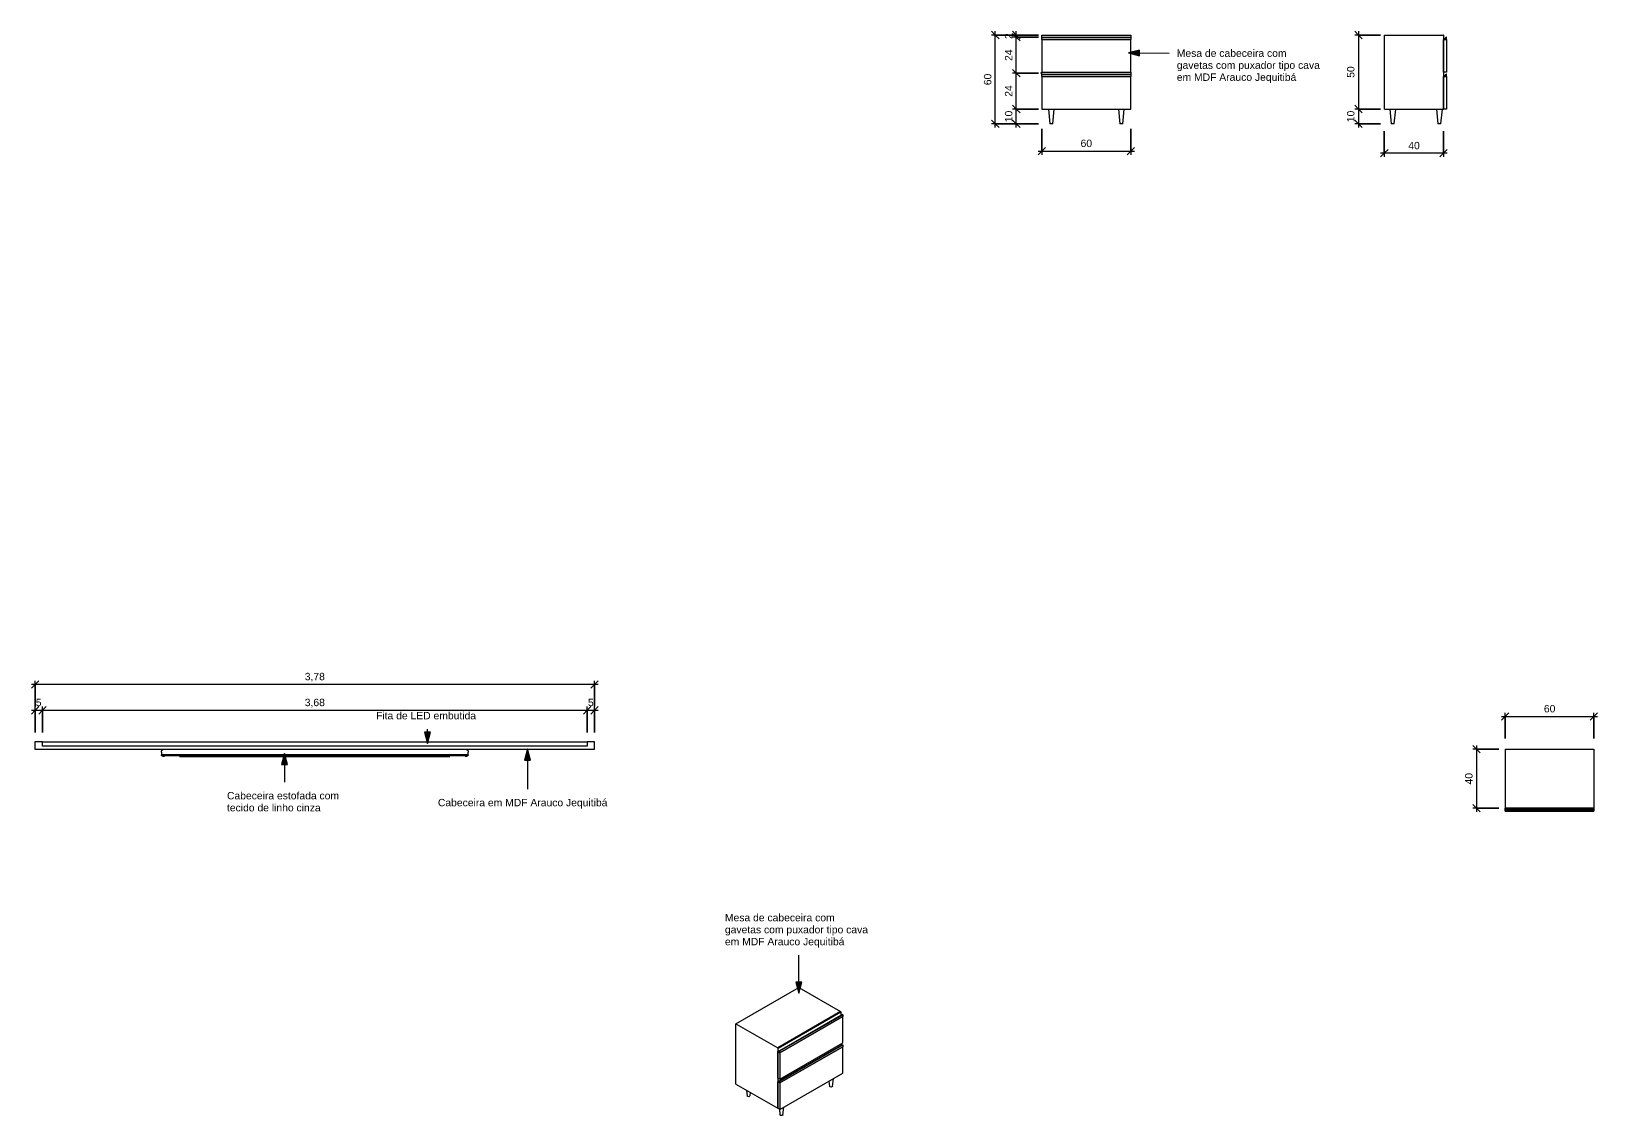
# Model space of a CAD drawing. Header units: millimetres. Extents: x -5780 to 15695, y -6502 to 1863.
# Drawn here: x 5114 to 15695, y -6502 to 825 of the extents above; entities that cross this region are included whole.
import ezdxf

# ---------------------------------------------------------------- set-up
doc = ezdxf.new("R2010")
doc.units = ezdxf.units.MM
doc.linetypes.add('Overhead', pattern=[3.96875, 2.38125, -1.5875])
for name, color, linetype, lineweight in [('A-ANNO-DIMS', 211, 'Continuous', 9), ('A-ANNO-DIMS-25', 211, 'Continuous', 9), ('A-FLOR-OVHD', 1, 'Overhead', 9), ('G-ANNO-TEXT', 231, 'Continuous', 9), ('I-FURN', 30, 'Continuous', 9)]:
    doc.layers.add(name, color=color, linetype=linetype, lineweight=lineweight)
doc.styles.add('@Arial Unicode MS', font='ARIALUNI.TTF', dxfattribs={"height": 50})
doc.styles.add('Arial', font='arial.ttf', dxfattribs={"height": 50})
doc.dimstyles.new('CRT_-__Metros_-_Linha_de_chamada_3_5_mm', dxfattribs={"dimscale": 304.8, "dimtxt": 50.292243, "dimasz": 0.164042, "dimexe": 0.082021, "dimexo": 0.0625, "dimgap": 0.04101, "dimtad": 1, "dimdec": 0, "dimlfac": 0.1, "dimdsep": 46, "dimtxsty": '@Arial Unicode MS', "dimblk1": 'OBLIQUE', "dimblk2": 'OBLIQUE', "dimsah": 1, "dimcen": 0.09, "dimdle": 0.082021, "dimazin": 0, "dimtfac": 1, "dimtdec": 4, "dimtix": 1, "dimtmove": 0, "dimatfit": 3, "dimfxl": 0.492126, "dimfxlon": 1, "dimtvp": 1, "dimtolj": 1, "dimtzin": 0, "dimarcsym": 2})
doc.dimstyles.new('CRT_-__Metros_-_Linha_de_chamada_3_5_mm_1', dxfattribs={"dimscale": 304.8, "dimtxt": 50.292243, "dimasz": 0.164042, "dimexe": 0.082021, "dimexo": 0.0625, "dimgap": 0.04101, "dimtad": 1, "dimlfac": 0.001, "dimrnd": 0.01, "dimzin": 0, "dimdsep": 46, "dimtxsty": '@Arial Unicode MS', "dimblk1": 'OBLIQUE', "dimblk2": 'OBLIQUE', "dimsah": 1, "dimcen": 0.09, "dimdle": 0.082021, "dimazin": 0, "dimtfac": 1, "dimtdec": 4, "dimtix": 1, "dimtmove": 0, "dimatfit": 3, "dimfxl": 0.492126, "dimfxlon": 1, "dimtvp": 1, "dimtolj": 1, "dimtzin": 0, "dimarcsym": 2})

# ---------------------------------------------------------------- blocks, each defined once
blk = doc.blocks.new('CABECEIRA - CABECEIRA-4354618-VISTA SUPERIOR CABECEIRA')
at = {"layer": 'I-FURN'}
for p, q in [((-12150, -3975), (-12150, -4025)), ((-12100, -3975), (-12150, -3975)), ((-12100, -4005), (-12100, -3975)), ((-12100, -3975), (-8420, -3975)), ((-8420, -4005), (-12100, -4005)), ((-8370, -3975), (-8420, -3975)), ((-8420, -3975), (-8420, -4005)), ((-8370, -4025), (-8370, -3975)), ((-12150, -4025), (-8370, -4025)), ((-11296, -4045), (-11296, -4065)), ((-11295, -4065), (-11295, -4065)), ((-11288, -4065), (-11287, -4065)), ((-11271, -4065), (-11263, -4065)), ((-11254, -4065), (-11248, -4065)), ((-11239, -4065), (-11232, -4065)), ((-11225, -4065), (-11215, -4065)), ((-11198, -4065), (-11173, -4065)), ((-9347, -4063), (-11173, -4063)), ((-11173, -4065), (-9347, -4065)), ((-11173, -4068), (-9347, -4068)), ((-11173, -4075), (-9347, -4075)), ((-9347, -4065), (-9321, -4065)), ((-9306, -4065), (-9297, -4065)), ((-9286, -4065), (-9279, -4065)), ((-9273, -4065), (-9266, -4065)), ((-9266, -4065), (-9265, -4065)), ((-9257, -4065), (-9248, -4065)), ((-9233, -4065), (-9231, -4065)), ((-9224, -4065), (-9224, -4065)), ((-9223, -4065), (-9223, -4045))]:
    blk.add_line(p, q, dxfattribs=at)
at = {"layer": 'I-FURN', "flags": 128}
for points in [[(-11296, -4045), (-11296, -4045), (-11296, -4044), (-11296, -4043), (-11296, -4042), (-11296, -4041), (-11296, -4041), (-11296, -4040), (-11295, -4039), (-11295, -4038), (-11295, -4038), (-11295, -4037), (-11294, -4036), (-11294, -4035), (-11293, -4035), (-11293, -4034), (-11293, -4033), (-11292, -4033), (-11292, -4032), (-11291, -4032), (-11290, -4031), (-11290, -4030), (-11289, -4030), (-11289, -4029), (-11288, -4029), (-11287, -4029), (-11287, -4028), (-11286, -4028), (-11285, -4027), (-11284, -4027), (-11284, -4027), (-11283, -4026), (-11282, -4026), (-11281, -4026), (-11281, -4026), (-11280, -4026), (-11279, -4026), (-11278, -4025), (-11278, -4025), (-11277, -4025), (-11276, -4025)], [(-11294, -4068), (-11294, -4068), (-11294, -4068), (-11294, -4068), (-11294, -4068), (-11294, -4068), (-11295, -4068), (-11295, -4068), (-11295, -4068), (-11295, -4068), (-11295, -4068), (-11295, -4068), (-11295, -4068), (-11295, -4068), (-11295, -4067), (-11295, -4067), (-11295, -4067), (-11296, -4067), (-11296, -4067), (-11296, -4067), (-11296, -4067), (-11296, -4067), (-11296, -4067), (-11296, -4067), (-11296, -4067), (-11296, -4067), (-11296, -4067), (-11296, -4067), (-11296, -4066), (-11296, -4066), (-11296, -4066), (-11296, -4066), (-11296, -4066), (-11296, -4066), (-11296, -4066), (-11296, -4066), (-11296, -4066), (-11296, -4066), (-11296, -4066), (-11296, -4065), (-11296, -4065), (-11296, -4065), (-11296, -4065), (-11296, -4065), (-11296, -4065), (-11296, -4065), (-11296, -4065), (-11296, -4065), (-11296, -4065), (-11296, -4064), (-11296, -4064), (-11296, -4064), (-11296, -4064), (-11296, -4064), (-11296, -4064), (-11296, -4064), (-11296, -4064), (-11296, -4064), (-11296, -4064), (-11296, -4064), (-11296, -4064), (-11296, -4063), (-11296, -4063), (-11295, -4063), (-11295, -4063), (-11295, -4063), (-11295, -4063), (-11295, -4063), (-11295, -4063), (-11295, -4063), (-11295, -4063), (-11295, -4063), (-11295, -4063), (-11295, -4063), (-11294, -4063), (-11294, -4063), (-11294, -4063), (-11294, -4063), (-11294, -4063), (-11294, -4063)], [(-11276, -4075), (-11277, -4075), (-11278, -4075), (-11279, -4075), (-11280, -4075), (-11281, -4075), (-11282, -4075), (-11283, -4074), (-11284, -4074), (-11285, -4074), (-11286, -4073), (-11287, -4073), (-11288, -4073), (-11289, -4072), (-11290, -4072), (-11291, -4071), (-11291, -4070), (-11292, -4070), (-11293, -4069), (-11294, -4069), (-11294, -4068), (-11295, -4067), (-11296, -4066), (-11296, -4066), (-11296, -4065)], [(-11268, -4063), (-11278, -4063), (-11285, -4063), (-11290, -4063), (-11293, -4063), (-11294, -4063)], [(-11291, -4068), (-11293, -4068), (-11294, -4068)], [(-11294, -4068), (-11293, -4068), (-11289, -4068), (-11284, -4068), (-11276, -4068), (-11268, -4068)], [(-11293, -4063), (-11293, -4063), (-11292, -4063)], [(-11173, -4063), (-11177, -4063), (-11180, -4063), (-11184, -4063), (-11188, -4063), (-11192, -4063), (-11196, -4063), (-11200, -4063), (-11203, -4063), (-11207, -4063), (-11211, -4063), (-11214, -4063), (-11218, -4063), (-11221, -4063), (-11224, -4063), (-11228, -4063), (-11231, -4063), (-11234, -4063), (-11237, -4063), (-11240, -4063), (-11243, -4063), (-11245, -4063), (-11248, -4063), (-11250, -4063), (-11252, -4063), (-11255, -4063), (-11257, -4063), (-11259, -4063), (-11260, -4063), (-11262, -4063), (-11263, -4063), (-11265, -4063), (-11266, -4063), (-11267, -4063), (-11268, -4063), (-11268, -4063)], [(-11268, -4068), (-11268, -4068), (-11267, -4068), (-11265, -4068), (-11264, -4068), (-11263, -4068), (-11261, -4068), (-11260, -4068), (-11258, -4068), (-11256, -4068), (-11254, -4068), (-11251, -4068), (-11249, -4068), (-11247, -4068), (-11244, -4068), (-11241, -4068), (-11238, -4068), (-11235, -4068), (-11232, -4068), (-11229, -4068), (-11226, -4068), (-11223, -4068), (-11219, -4068), (-11216, -4068), (-11212, -4068), (-11209, -4068), (-11205, -4068), (-11201, -4068), (-11198, -4068), (-11194, -4068), (-11190, -4068), (-11186, -4068), (-11182, -4068), (-11179, -4068), (-11175, -4068), (-11173, -4068)], [(-9251, -4063), (-9252, -4063), (-9253, -4063), (-9254, -4063), (-9255, -4063), (-9257, -4063), (-9258, -4063), (-9260, -4063), (-9262, -4063), (-9264, -4063), (-9266, -4063), (-9268, -4063), (-9270, -4063), (-9273, -4063), (-9275, -4063), (-9278, -4063), (-9281, -4063), (-9284, -4063), (-9287, -4063), (-9290, -4063), (-9293, -4063), (-9297, -4063), (-9300, -4063), (-9303, -4063), (-9307, -4063), (-9310, -4063), (-9314, -4063), (-9318, -4063), (-9322, -4063), (-9325, -4063), (-9329, -4063), (-9333, -4063), (-9337, -4063), (-9341, -4063), (-9345, -4063), (-9347, -4063)], [(-9347, -4068), (-9343, -4068), (-9339, -4068), (-9335, -4068), (-9331, -4068), (-9327, -4068), (-9323, -4068), (-9320, -4068), (-9316, -4068), (-9312, -4068), (-9309, -4068), (-9305, -4068), (-9302, -4068), (-9298, -4068), (-9295, -4068), (-9292, -4068), (-9288, -4068), (-9285, -4068), (-9282, -4068), (-9280, -4068), (-9277, -4068), (-9274, -4068), (-9272, -4068), (-9269, -4068), (-9267, -4068), (-9265, -4068), (-9263, -4068), (-9261, -4068), (-9259, -4068), (-9257, -4068), (-9256, -4068), (-9254, -4068), (-9253, -4068), (-9252, -4068), (-9251, -4068), (-9251, -4068)], [(-9226, -4063), (-9226, -4063), (-9230, -4063), (-9236, -4063), (-9243, -4063), (-9251, -4063)], [(-9251, -4068), (-9241, -4068), (-9234, -4068), (-9229, -4068), (-9226, -4068), (-9225, -4068)], [(-9243, -4025), (-9242, -4025), (-9241, -4025), (-9240, -4026), (-9240, -4026), (-9239, -4026), (-9238, -4026), (-9237, -4026), (-9237, -4026), (-9236, -4027), (-9235, -4027), (-9234, -4027), (-9234, -4028), (-9233, -4028), (-9232, -4028), (-9232, -4029), (-9231, -4029), (-9230, -4030), (-9230, -4030), (-9229, -4031), (-9228, -4031), (-9228, -4032), (-9227, -4033), (-9227, -4033), (-9226, -4034), (-9226, -4035), (-9226, -4035), (-9225, -4036), (-9225, -4037), (-9224, -4037), (-9224, -4038), (-9224, -4039), (-9224, -4040), (-9223, -4040), (-9223, -4041), (-9223, -4042), (-9223, -4043), (-9223, -4044), (-9223, -4044), (-9223, -4045), (-9223, -4045)], [(-9223, -4065), (-9223, -4066), (-9224, -4067), (-9225, -4068), (-9225, -4068), (-9226, -4069), (-9227, -4070), (-9228, -4070), (-9229, -4071), (-9229, -4071), (-9230, -4072), (-9231, -4072), (-9232, -4073), (-9233, -4073), (-9234, -4074), (-9235, -4074), (-9236, -4074), (-9237, -4075), (-9238, -4075), (-9239, -4075), (-9240, -4075), (-9241, -4075), (-9242, -4075), (-9243, -4075), (-9243, -4075)], [(-9228, -4063), (-9226, -4063), (-9225, -4063)], [(-9225, -4068), (-9226, -4068), (-9228, -4068)], [(-9225, -4063), (-9225, -4063), (-9225, -4063), (-9225, -4063), (-9225, -4063), (-9225, -4063), (-9225, -4063), (-9225, -4063), (-9225, -4063), (-9224, -4063), (-9224, -4063), (-9224, -4063), (-9224, -4063), (-9224, -4063), (-9224, -4063), (-9224, -4063), (-9224, -4063), (-9224, -4063), (-9224, -4064), (-9224, -4064), (-9224, -4064), (-9223, -4064), (-9223, -4064), (-9223, -4064), (-9223, -4064), (-9223, -4064), (-9223, -4064), (-9223, -4064), (-9223, -4064), (-9223, -4064), (-9223, -4064), (-9223, -4065), (-9223, -4065), (-9223, -4065), (-9223, -4065), (-9223, -4065), (-9223, -4065), (-9223, -4065), (-9223, -4065), (-9223, -4065), (-9223, -4065), (-9223, -4066), (-9223, -4066), (-9223, -4066), (-9223, -4066), (-9223, -4066), (-9223, -4066), (-9223, -4066), (-9223, -4066), (-9223, -4066), (-9223, -4066), (-9223, -4067), (-9223, -4067), (-9223, -4067), (-9223, -4067), (-9223, -4067), (-9223, -4067), (-9223, -4067), (-9223, -4067), (-9224, -4067), (-9224, -4067), (-9224, -4067), (-9224, -4067), (-9224, -4067), (-9224, -4067), (-9224, -4068), (-9224, -4068), (-9224, -4068), (-9224, -4068), (-9224, -4068), (-9224, -4068), (-9225, -4068), (-9225, -4068), (-9225, -4068), (-9225, -4068), (-9225, -4068), (-9225, -4068), (-9225, -4068), (-9225, -4068), (-9225, -4068)]]:
    blk.add_lwpolyline(points, dxfattribs=at)
blk = doc.blocks.new('MESA DE CABECEIRA - MESA DE CABECEIRA-4652653-VISTA 3D MESA CABECEIRA')
at = {"layer": 'I-FURN'}
for p, q in [((-5625, -5881), (-5200, -5636)), ((-5200, -5636), (-4917, -5799)), ((-5342, -6044), (-4917, -5799)), ((-4917, -5799), (-5342, -6044)), ((-5340, -6045), (-4916, -5800)), ((-4905, -5819), (-5329, -6064)), ((-5328, -6065), (-4903, -5820)), ((-4917, -5799), (-4916, -5800)), ((-4916, -5800), (-4916, -5823)), ((-4905, -5819), (-4903, -5820)), ((-4903, -5820), (-4903, -5832)), ((-5625, -6289), (-5625, -5881)), ((-5625, -5881), (-5342, -6044)), ((-5340, -6068), (-4916, -5823)), ((-4903, -5832), (-5328, -6077)), ((-5328, -6077), (-4903, -5832)), ((-4916, -5823), (-4914, -5824)), ((-4903, -6011), (-4903, -5832)), ((-5340, -6272), (-4916, -6027)), ((-4905, -6023), (-5329, -6268)), ((-5328, -6256), (-4903, -6011)), ((-5328, -6269), (-4903, -6024)), ((-4916, -6019), (-4916, -6027)), ((-4916, -6027), (-4914, -6028)), ((-4905, -6023), (-4903, -6024)), ((-4903, -6024), (-4903, -6036)), ((-5340, -6045), (-5342, -6044)), ((-5342, -6044), (-5342, -6069)), ((-5342, -6044), (-5342, -6452)), ((-5342, -6248), (-5342, -6069)), ((-5328, -6077), (-5342, -6069)), ((-5342, -6069), (-5328, -6077)), ((-5340, -6068), (-5340, -6045)), ((-5338, -6069), (-5340, -6068)), ((-5329, -6064), (-5338, -6069)), ((-5328, -6065), (-5329, -6064)), ((-4903, -6036), (-5328, -6281)), ((-5328, -6281), (-4903, -6036)), ((-5328, -6077), (-5328, -6065)), ((-5328, -6077), (-5328, -6256)), ((-4903, -6216), (-4903, -6036)), ((-5328, -6461), (-4903, -6216)), ((-5625, -6289), (-5342, -6452)), ((-5554, -6330), (-5549, -6368)), ((-5529, -6368), (-5527, -6346)), ((-5328, -6256), (-5342, -6248)), ((-5340, -6249), (-5342, -6248)), ((-5342, -6248), (-5342, -6273)), ((-5342, -6452), (-5342, -6273)), ((-5328, -6281), (-5342, -6273)), ((-5342, -6273), (-5328, -6281)), ((-5340, -6272), (-5340, -6249)), ((-5338, -6273), (-5340, -6272)), ((-5329, -6268), (-5338, -6273)), ((-5328, -6269), (-5329, -6268)), ((-5328, -6281), (-5328, -6269)), ((-5328, -6281), (-5328, -6461)), ((-4997, -6269), (-4992, -6304)), ((-4989, -6308), (-4992, -6303)), ((-4972, -6304), (-4966, -6252)), ((-5546, -6372), (-5549, -6368)), ((-5328, -6461), (-5342, -6452)), ((-5307, -6497), (-5300, -6445)), ((-5331, -6458), (-5327, -6497)), ((-5324, -6501), (-5327, -6496))]:
    blk.add_line(p, q, dxfattribs=at)
for points in [[(-4972, -6303, 0), (-4973, -6305, 0), (-4980, -6309, 0), (-4989, -6308, 0)], [(-5529, -6368, 0), (-5530, -6369, 0), (-5537, -6374, 0), (-5546, -6372, 0)], [(-5307, -6496, 0), (-5307, -6498, 0), (-5314, -6502, 0), (-5324, -6501, 0)]]:
    blk.add_polyline3d(points, dxfattribs=at)
blk = doc.blocks.new('MESA DE CABECEIRA - MESA DE CABECEIRA-4652653-VISTA FRONTAL MESA CABECEIRA')
at = {"layer": 'I-FURN'}
for p, q in [((-11980, 785), (-11980, 800)), ((-11980, 800), (-11380, 800)), ((-11980, 770), (-11980, 785)), ((-11980, 785), (-11380, 785)), ((-11380, 770), (-11980, 770)), ((-11980, 770), (-11980, 550)), ((-11980, 770), (-11380, 770)), ((-11380, 800), (-11380, 785)), ((-11380, 785), (-11380, 770)), ((-11380, 550), (-11380, 770)), ((-11980, 550), (-11380, 550)), ((-11980, 535), (-11980, 550)), ((-11980, 520), (-11980, 535)), ((-11980, 535), (-11380, 535)), ((-11380, 550), (-11380, 535)), ((-11380, 535), (-11380, 520)), ((-11380, 520), (-11980, 520)), ((-11980, 520), (-11980, 300)), ((-11980, 520), (-11380, 520)), ((-11380, 300), (-11380, 520)), ((-11980, 300), (-11380, 300)), ((-11936, 300), (-11926, 200)), ((-11906, 200), (-11896, 300)), ((-11463, 300), (-11453, 200)), ((-11433, 200), (-11423, 300)), ((-11906, 200), (-11926, 200)), ((-11433, 200), (-11453, 200))]:
    blk.add_line(p, q, dxfattribs=at)
blk = doc.blocks.new('MESA DE CABECEIRA - MESA DE CABECEIRA-4652653-VISTA LATERAL MESA CABECEIRA')
at = {"layer": 'I-FURN'}
for p, q in [((4025, 300), (4025, 800)), ((4025, 800), (4425, 800)), ((4427, 800), (4425, 800)), ((4425, 800), (4425, 770)), ((4425, 800), (4425, 300)), ((4425, 550), (4425, 770)), ((4445, 770), (4425, 770)), ((4425, 770), (4445, 770)), ((4427, 772), (4427, 800)), ((4430, 772), (4427, 772)), ((4443, 785), (4430, 772)), ((4445, 785), (4443, 785)), ((4445, 770), (4445, 785)), ((4445, 770), (4445, 550)), ((4445, 550), (4425, 550)), ((4427, 550), (4425, 550)), ((4425, 550), (4425, 520)), ((4427, 522), (4427, 550)), ((4443, 535), (4430, 522)), ((4445, 535), (4443, 535)), ((4445, 520), (4445, 535)), ((4425, 300), (4425, 520)), ((4445, 520), (4425, 520)), ((4425, 520), (4445, 520)), ((4430, 522), (4427, 522)), ((4445, 520), (4445, 300)), ((4025, 300), (4425, 300)), ((4062, 300), (4072, 200)), ((4062, 300), (4072, 200)), ((4092, 200), (4102, 300)), ((4092, 200), (4102, 300)), ((4377, 300), (4387, 200)), ((4377, 300), (4387, 200)), ((4407, 200), (4417, 300)), ((4407, 200), (4417, 300)), ((4445, 300), (4425, 300)), ((4082, 200), (4072, 200)), ((4092, 200), (4082, 200)), ((4397, 200), (4387, 200)), ((4407, 200), (4397, 200))]:
    blk.add_line(p, q, dxfattribs=at)
blk = doc.blocks.new('MESA DE CABECEIRA - MESA DE CABECEIRA-4652653-VISTA SUPERIOR MESA CABECEIRA')
at = {"layer": 'I-FURN'}
for p, q in [((-11980, -4025), (-11380, -4025)), ((-11980, -4025), (-11980, -4425)), ((-11380, -4025), (-11380, -4425)), ((-11980, -4427), (-11980, -4425)), ((-11980, -4425), (-11380, -4425)), ((-11380, -4425), (-11980, -4425)), ((-11980, -4430), (-11980, -4427)), ((-11980, -4427), (-11380, -4427)), ((-11980, -4443), (-11980, -4430)), ((-11980, -4430), (-11380, -4430)), ((-11980, -4445), (-11980, -4443)), ((-11380, -4443), (-11980, -4443)), ((-11380, -4425), (-11380, -4427)), ((-11380, -4427), (-11380, -4430)), ((-11380, -4430), (-11380, -4443)), ((-11380, -4443), (-11380, -4445)), ((-11980, -4445), (-11380, -4445))]:
    blk.add_line(p, q, dxfattribs=at)
blk = doc.blocks.new('DIMBLOCK15-VISTA SUPERIOR CABECEIRA')
at = {"layer": 'A-ANNO-DIMS-25'}
for p, q in [((5114, -3763), (5189, -3763)), ((5139, -3913), (5139, -3738)), ((5139, -3763), (5139, -3913)), ((5189, -3913), (5189, -3738)), ((5189, -3763), (5189, -3913))]:
    blk.add_line(p, q, dxfattribs=at)
at = {"layer": 'A-ANNO-DIMS-25', "lineweight": 18}
for p, q in [((5139, -3763), (5114, -3788)), ((5139, -3763), (5164, -3738)), ((5189, -3763), (5164, -3788)), ((5189, -3763), (5214, -3738))]:
    blk.add_line(p, q, dxfattribs=at)
at = {"layer": 'A-ANNO-DIMS-25', "color": 0, "insert": (5144, -3685), "char_height": 50, "width": 46.47, "attachment_point": 1, "line_spacing_factor": 1.117605, "style": '@Arial Unicode MS'}
blk.add_mtext('5', dxfattribs=at)
blk = doc.blocks.new('_Oblique')
at = {"color": 0, "linetype": 'ByBlock', "lineweight": -2}
blk.add_line((-0.5, -0.5), (0.5, 0.5), dxfattribs=at)
blk = doc.blocks.new('DIMBLOCK16-VISTA SUPERIOR CABECEIRA')
at = {"layer": 'A-ANNO-DIMS-25', "lineweight": 18}
for p, q in [((5189, -3763), (5164, -3788)), ((5189, -3763), (5214, -3738)), ((8869, -3763), (8844, -3788)), ((8869, -3763), (8894, -3738))]:
    blk.add_line(p, q, dxfattribs=at)
at = {"layer": 'A-ANNO-DIMS-25'}
for p, q in [((5189, -3913), (5189, -3738)), ((5189, -3763), (8869, -3763)), ((5189, -3763), (5189, -3913)), ((8869, -3913), (8869, -3738)), ((8869, -3763), (8869, -3913))]:
    blk.add_line(p, q, dxfattribs=at)
at = {"layer": 'A-ANNO-DIMS-25', "color": 0, "insert": (6961, -3685), "char_height": 50, "width": 162.34, "attachment_point": 1, "line_spacing_factor": 1.117605, "style": '@Arial Unicode MS'}
blk.add_mtext('3,68', dxfattribs=at)
blk = doc.blocks.new('DIMBLOCK17-VISTA SUPERIOR CABECEIRA')
at = {"layer": 'A-ANNO-DIMS-25', "lineweight": 18}
for p, q in [((8869, -3763), (8844, -3788)), ((8869, -3763), (8894, -3738)), ((8919, -3763), (8894, -3788)), ((8919, -3763), (8944, -3738))]:
    blk.add_line(p, q, dxfattribs=at)
at = {"layer": 'A-ANNO-DIMS-25'}
for p, q in [((8869, -3913), (8869, -3738)), ((8869, -3763), (8944, -3763)), ((8869, -3763), (8869, -3913)), ((8919, -3913), (8919, -3738)), ((8919, -3763), (8919, -3913))]:
    blk.add_line(p, q, dxfattribs=at)
at = {"layer": 'A-ANNO-DIMS-25', "color": 0, "insert": (8874, -3685), "char_height": 50, "width": 46.47, "attachment_point": 1, "line_spacing_factor": 1.117605, "style": '@Arial Unicode MS'}
blk.add_mtext('5', dxfattribs=at)
blk = doc.blocks.new('DIMBLOCK18-VISTA SUPERIOR CABECEIRA')
at = {"layer": 'A-ANNO-DIMS-25'}
for p, q in [((8944, -3588), (5114, -3588)), ((5139, -3738), (5139, -3563)), ((5139, -3588), (5139, -3738)), ((8919, -3738), (8919, -3563)), ((8919, -3588), (8919, -3738))]:
    blk.add_line(p, q, dxfattribs=at)
at = {"layer": 'A-ANNO-DIMS-25', "lineweight": 18}
for p, q in [((5139, -3588), (5114, -3613)), ((5139, -3588), (5164, -3563)), ((8919, -3588), (8894, -3613)), ((8919, -3588), (8944, -3563))]:
    blk.add_line(p, q, dxfattribs=at)
at = {"layer": 'A-ANNO-DIMS-25', "color": 0, "insert": (6961, -3510), "char_height": 50, "width": 162.34, "attachment_point": 1, "line_spacing_factor": 1.117605, "style": '@Arial Unicode MS'}
blk.add_mtext('3,78', dxfattribs=at)
blk = doc.blocks.new('DIMBLOCK19-VISTA FRONTAL MESA CABECEIRA')
at = {"layer": 'A-ANNO-DIMS-25', "lineweight": 18}
for p, q in [((11768, 300), (11743, 325)), ((11768, 200), (11743, 225)), ((11768, 300), (11793, 275)), ((11768, 200), (11793, 175))]:
    blk.add_line(p, q, dxfattribs=at)
at = {"layer": 'A-ANNO-DIMS-25'}
for p, q in [((11918, 300), (11743, 300)), ((11768, 175), (11768, 300)), ((11768, 300), (11918, 300)), ((11918, 200), (11743, 200)), ((11768, 200), (11918, 200))]:
    blk.add_line(p, q, dxfattribs=at)
at = {"layer": 'A-ANNO-DIMS-25', "color": 0, "insert": (11691, 211), "char_height": 50, "width": 92.94, "attachment_point": 1, "rotation": 90, "line_spacing_factor": 1.117605, "style": '@Arial Unicode MS'}
blk.add_mtext('10', dxfattribs=at)
blk = doc.blocks.new('DIMBLOCK20-VISTA FRONTAL MESA CABECEIRA')
at = {"layer": 'A-ANNO-DIMS-25', "lineweight": 18}
for p, q in [((11768, 543), (11743, 568)), ((11768, 543), (11793, 518)), ((11768, 300), (11743, 325)), ((11768, 300), (11793, 275))]:
    blk.add_line(p, q, dxfattribs=at)
at = {"layer": 'A-ANNO-DIMS-25'}
for p, q in [((11918, 543), (11743, 543)), ((11768, 300), (11768, 543)), ((11768, 543), (11918, 543)), ((11918, 300), (11743, 300)), ((11768, 300), (11918, 300))]:
    blk.add_line(p, q, dxfattribs=at)
at = {"layer": 'A-ANNO-DIMS-25', "color": 0, "insert": (11691, 383), "char_height": 50, "width": 92.94, "attachment_point": 1, "rotation": 90, "line_spacing_factor": 1.117605, "style": '@Arial Unicode MS'}
blk.add_mtext('24', dxfattribs=at)
blk = doc.blocks.new('DIMBLOCK21-VISTA FRONTAL MESA CABECEIRA')
at = {"layer": 'A-ANNO-DIMS-25', "lineweight": 18}
for p, q in [((11768, 785), (11743, 810)), ((11768, 785), (11793, 760)), ((11768, 543), (11743, 568)), ((11768, 543), (11793, 518))]:
    blk.add_line(p, q, dxfattribs=at)
at = {"layer": 'A-ANNO-DIMS-25'}
for p, q in [((11918, 785), (11743, 785)), ((11768, 543), (11768, 785)), ((11768, 785), (11918, 785)), ((11918, 543), (11743, 543)), ((11768, 543), (11918, 543))]:
    blk.add_line(p, q, dxfattribs=at)
at = {"layer": 'A-ANNO-DIMS-25', "color": 0, "insert": (11691, 625), "char_height": 50, "width": 92.94, "attachment_point": 1, "rotation": 90, "line_spacing_factor": 1.117605, "style": '@Arial Unicode MS'}
blk.add_mtext('24', dxfattribs=at)
blk = doc.blocks.new('DIMBLOCK22-VISTA FRONTAL MESA CABECEIRA')
at = {"layer": 'A-ANNO-DIMS-25', "lineweight": 18}
for p, q in [((11768, 800), (11743, 825)), ((11768, 785), (11743, 810)), ((11768, 800), (11793, 775)), ((11768, 785), (11793, 760))]:
    blk.add_line(p, q, dxfattribs=at)
at = {"layer": 'A-ANNO-DIMS-25'}
for p, q in [((11918, 800), (11743, 800)), ((11918, 785), (11743, 785)), ((11768, 785), (11768, 825)), ((11768, 800), (11918, 800)), ((11768, 785), (11918, 785))]:
    blk.add_line(p, q, dxfattribs=at)
at = {"layer": 'A-ANNO-DIMS-25', "color": 0, "insert": (11691, 773), "char_height": 50, "width": 46.47, "attachment_point": 1, "rotation": 90, "line_spacing_factor": 1.117605, "style": '@Arial Unicode MS'}
blk.add_mtext('2', dxfattribs=at)
blk = doc.blocks.new('DIMBLOCK23-VISTA FRONTAL MESA CABECEIRA')
at = {"layer": 'A-ANNO-DIMS-25', "lineweight": 18}
for p, q in [((11626, 800), (11601, 825)), ((11626, 800), (11651, 775)), ((11626, 200), (11601, 225)), ((11626, 200), (11651, 175))]:
    blk.add_line(p, q, dxfattribs=at)
at = {"layer": 'A-ANNO-DIMS-25'}
for p, q in [((11776, 800), (11601, 800)), ((11626, 175), (11626, 825)), ((11626, 800), (11776, 800)), ((11776, 200), (11601, 200)), ((11626, 200), (11776, 200))]:
    blk.add_line(p, q, dxfattribs=at)
at = {"layer": 'A-ANNO-DIMS-25', "color": 0, "insert": (11549, 461), "char_height": 50, "width": 92.94, "attachment_point": 1, "rotation": 90, "line_spacing_factor": 1.117605, "style": '@Arial Unicode MS'}
blk.add_mtext('60', dxfattribs=at)
blk = doc.blocks.new('DIMBLOCK24-VISTA FRONTAL MESA CABECEIRA')
at = {"layer": 'A-ANNO-DIMS-25'}
for p, q in [((11941, 165), (11941, -10)), ((11941, 15), (11941, 165)), ((12541, 165), (12541, -10)), ((12541, 15), (12541, 165)), ((11916, 15), (12566, 15))]:
    blk.add_line(p, q, dxfattribs=at)
at = {"layer": 'A-ANNO-DIMS-25', "lineweight": 18}
for p, q in [((11941, 15), (11916, -10)), ((11941, 15), (11966, 40)), ((12541, 15), (12516, -10)), ((12541, 15), (12566, 40))]:
    blk.add_line(p, q, dxfattribs=at)
at = {"layer": 'A-ANNO-DIMS-25', "color": 0, "insert": (12202, 93), "char_height": 50, "width": 92.94, "attachment_point": 1, "line_spacing_factor": 1.117605, "style": '@Arial Unicode MS'}
blk.add_mtext('60', dxfattribs=at)
blk = doc.blocks.new('DIMBLOCK25-VISTA LATERAL MESA CABECEIRA')
at = {"layer": 'A-ANNO-DIMS-25', "lineweight": 18}
for p, q in [((14079, 800), (14054, 825)), ((14079, 800), (14104, 775)), ((14079, 300), (14054, 325)), ((14079, 300), (14104, 275))]:
    blk.add_line(p, q, dxfattribs=at)
at = {"layer": 'A-ANNO-DIMS-25'}
for p, q in [((14229, 800), (14054, 800)), ((14079, 825), (14079, 300)), ((14079, 800), (14229, 800)), ((14229, 300), (14054, 300)), ((14079, 300), (14229, 300))]:
    blk.add_line(p, q, dxfattribs=at)
at = {"layer": 'A-ANNO-DIMS-25', "color": 0, "insert": (14002, 511), "char_height": 50, "width": 92.94, "attachment_point": 1, "rotation": 90, "line_spacing_factor": 1.117605, "style": '@Arial Unicode MS'}
blk.add_mtext('50', dxfattribs=at)
blk = doc.blocks.new('DIMBLOCK26-VISTA LATERAL MESA CABECEIRA')
at = {"layer": 'A-ANNO-DIMS-25', "lineweight": 18}
for p, q in [((14079, 300), (14054, 325)), ((14079, 200), (14054, 225)), ((14079, 300), (14104, 275)), ((14079, 200), (14104, 175))]:
    blk.add_line(p, q, dxfattribs=at)
at = {"layer": 'A-ANNO-DIMS-25'}
for p, q in [((14229, 300), (14054, 300)), ((14079, 300), (14079, 175)), ((14079, 300), (14229, 300)), ((14229, 200), (14054, 200)), ((14079, 200), (14229, 200))]:
    blk.add_line(p, q, dxfattribs=at)
at = {"layer": 'A-ANNO-DIMS-25', "color": 0, "insert": (14002, 211), "char_height": 50, "width": 92.94, "attachment_point": 1, "rotation": 90, "line_spacing_factor": 1.117605, "style": '@Arial Unicode MS'}
blk.add_mtext('10', dxfattribs=at)
blk = doc.blocks.new('DIMBLOCK27-VISTA LATERAL MESA CABECEIRA')
at = {"layer": 'A-ANNO-DIMS-25'}
for p, q in [((14254, 151), (14254, -24)), ((14254, 1), (14254, 151)), ((14654, 151), (14654, -24)), ((14654, 1), (14654, 151)), ((14679, 1), (14229, 1))]:
    blk.add_line(p, q, dxfattribs=at)
at = {"layer": 'A-ANNO-DIMS-25', "lineweight": 18}
for p, q in [((14254, 1), (14229, -24)), ((14254, 1), (14279, 26)), ((14654, 1), (14629, -24)), ((14654, 1), (14679, 26))]:
    blk.add_line(p, q, dxfattribs=at)
at = {"layer": 'A-ANNO-DIMS-25', "color": 0, "insert": (14416, 78), "char_height": 50, "width": 92.94, "attachment_point": 1, "line_spacing_factor": 1.117605, "style": '@Arial Unicode MS'}
blk.add_mtext('40', dxfattribs=at)
blk = doc.blocks.new('DIMBLOCK28-VISTA SUPERIOR MESA CABECEIRA')
at = {"layer": 'A-ANNO-DIMS-25', "lineweight": 18}
for p, q in [((14877, -4025), (14852, -4000)), ((14877, -4025), (14902, -4050)), ((14877, -4425), (14852, -4400)), ((14877, -4425), (14902, -4450))]:
    blk.add_line(p, q, dxfattribs=at)
at = {"layer": 'A-ANNO-DIMS-25'}
for p, q in [((14877, -4000), (14877, -4450)), ((15027, -4025), (14852, -4025)), ((14877, -4025), (15027, -4025)), ((15027, -4425), (14852, -4425)), ((14877, -4425), (15027, -4425))]:
    blk.add_line(p, q, dxfattribs=at)
at = {"layer": 'A-ANNO-DIMS-25', "color": 0, "insert": (14800, -4264), "char_height": 50, "width": 92.94, "attachment_point": 1, "rotation": 90, "line_spacing_factor": 1.117605, "style": '@Arial Unicode MS'}
blk.add_mtext('40', dxfattribs=at)
blk = doc.blocks.new('DIMBLOCK29-VISTA SUPERIOR MESA CABECEIRA')
at = {"layer": 'A-ANNO-DIMS-25'}
for p, q in [((15045, -3804), (15695, -3804)), ((15070, -3954), (15070, -3779)), ((15070, -3804), (15070, -3954)), ((15670, -3954), (15670, -3779)), ((15670, -3804), (15670, -3954))]:
    blk.add_line(p, q, dxfattribs=at)
at = {"layer": 'A-ANNO-DIMS-25', "lineweight": 18}
for p, q in [((15070, -3804), (15045, -3829)), ((15070, -3804), (15095, -3779)), ((15670, -3804), (15645, -3829)), ((15670, -3804), (15695, -3779))]:
    blk.add_line(p, q, dxfattribs=at)
at = {"layer": 'A-ANNO-DIMS-25', "color": 0, "insert": (15332, -3727), "char_height": 50, "width": 92.94, "attachment_point": 1, "line_spacing_factor": 1.117605, "style": '@Arial Unicode MS'}
blk.add_mtext('60', dxfattribs=at)

msp = doc.modelspace()

# ---------------------------------------------------------------- hatches: boundary and pattern name
at = {"layer": 'G-ANNO-TEXT'}
for points in [[(12525.012, 678.785), (12599.905, 658.293), (12600.117, 698.485)], [(7789.268, -3986.575), (7809.364, -3911.575), (7769.172, -3911.575)], [(6824.871, -4054.369), (6804.775, -4129.369), (6844.967, -4129.369)], [(8465.309, -4023.876), (8445.213, -4098.876), (8485.405, -4098.876)], [(10299.4, -5675.211), (10319.496, -5600.211), (10279.304, -5600.211)]]:
    msp.add_hatch(color=7, dxfattribs=at).paths.add_polyline_path(points)

# ---------------------------------------------------------------- linework, layer by layer
at = {"layer": 'A-FLOR-OVHD'}
msp.add_line((11940.966, 542.5), (11930.966, 542.5), dxfattribs=at)
at = {"layer": 'G-ANNO-TEXT', "color": 7}
for p, q in [((12600.117, 698.485), (12525.012, 678.785)), ((12525.012, 678.785), (12599.905, 658.293)), ((12525.012, 678.785), (12801.244, 677.328)), ((12599.905, 658.293), (12600.117, 698.485)), ((7809.364, -3911.575), (7769.172, -3911.575)), ((7769.172, -3911.575), (7789.268, -3986.575)), ((7789.268, -3986.575), (7789.268, -3891.196)), ((7789.268, -3986.575), (7809.364, -3911.575)), ((6824.871, -4054.369), (6804.775, -4129.369)), ((6844.967, -4129.369), (6824.871, -4054.369)), ((6824.871, -4054.369), (6824.871, -4249.513)), ((8465.309, -4023.876), (8445.213, -4098.876)), ((8445.213, -4098.876), (8485.405, -4098.876)), ((8485.405, -4098.876), (8465.309, -4023.876)), ((8465.309, -4023.876), (8465.309, -4296.245)), ((6804.775, -4129.369), (6844.967, -4129.369)), ((10299.4, -5675.211), (10299.4, -5417.956)), ((10319.496, -5600.211), (10279.304, -5600.211)), ((10279.304, -5600.211), (10299.4, -5675.211)), ((10299.4, -5675.211), (10319.496, -5600.211))]:
    msp.add_line(p, q, dxfattribs=at)

# ---------------------------------------------------------------- block references
at = {"layer": 'I-FURN'}
for name, p in [('MESA DE CABECEIRA - MESA DE CABECEIRA-4652653-VISTA FRONTAL MESA CABECEIRA', (23920.617, 0)), ('MESA DE CABECEIRA - MESA DE CABECEIRA-4652653-VISTA LATERAL MESA CABECEIRA', (10229.083, 0)), ('CABECEIRA - CABECEIRA-4354618-VISTA SUPERIOR CABECEIRA', (17288.494, 0)), ('MESA DE CABECEIRA - MESA DE CABECEIRA-4652653-VISTA SUPERIOR MESA CABECEIRA', (27049.938, 0)), ('MESA DE CABECEIRA - MESA DE CABECEIRA-4652653-VISTA 3D MESA CABECEIRA', (15498.135, 0))]:
    msp.add_blockref(name, p, dxfattribs=at)

# ---------------------------------------------------------------- texts
at = {"layer": 'G-ANNO-TEXT', "color": 7, "char_height": 50, "attachment_point": 1, "style": 'Arial'}
for s, insert, width in [('Mesa de cabeceira com ', (12852.044, 702.328), 943.98703), ('gavetas com puxador tipo cava ', (12852.044, 621.299), 1212.55234), ('em MDF Arauco Jequitibá', (12852.044, 540.27), 1000.10516), ('Fita de LED embutida', (7442.768, -3773.888), 837.76344), ('Cabeceira estofada com ', (6435.634, -4314.805), 943.98703), ('tecido de linho cinza', (6435.634, -4395.834), 787.65797), ('Cabeceira em MDF Arauco Jequitibá', (7860.53, -4361.537), 1418.98688), ('Mesa de cabeceira com ', (9799.473, -5138.648), 943.98703), ('gavetas com puxador tipo cava ', (9799.473, -5219.676), 1212.55234), ('em MDF Arauco Jequitibá', (9799.473, -5300.705), 1000.10516)]:
    msp.add_mtext(s, dxfattribs=dict(at, insert=insert, width=width))

# ---------------------------------------------------------------- dimensions: what is measured, and where the dimension line sits
at = {"layer": 'A-ANNO-DIMS'}
for base, p1, p2, override, picture, middle in [((11626.03, 800), (11776.03, 200), (11776.03, 800), {"dimpost": '<>', "dimfxl": 600}, 'DIMBLOCK23-VISTA FRONTAL MESA CABECEIRA', (11587.984, 500)), ((11768.077862027, 800), (11918.077862027, 785), (11918.077862027, 800), {"dimpost": '<>', "dimfxl": 15}, 'DIMBLOCK22-VISTA FRONTAL MESA CABECEIRA', (11730.458489439, 792.5)), ((11768.078, 785), (11918.078, 542.5), (11918.078, 785), {"dimpost": '<>', "dimfxl": 242.5}, 'DIMBLOCK21-VISTA FRONTAL MESA CABECEIRA', (11730.458, 663.75)), ((14078.946, 300), (14228.946, 800), (14228.946, 300), {"dimpost": '<>', "dimfxl": 500}, 'DIMBLOCK25-VISTA LATERAL MESA CABECEIRA', (14040.901, 550)), ((11768.078, 542.5), (11918.078, 300), (11918.078, 542.5), {"dimpost": '<>', "dimfxl": 242.5}, 'DIMBLOCK20-VISTA FRONTAL MESA CABECEIRA', (11730.458, 421.25)), ((11768.078, 300), (11918.078, 200), (11918.078, 300), {"dimpost": '<>', "dimfxl": 100}, 'DIMBLOCK19-VISTA FRONTAL MESA CABECEIRA', (11730.032, 250)), ((14078.946, 200), (14228.946, 300), (14228.946, 200), {"dimpost": '<>', "dimfxl": 100}, 'DIMBLOCK26-VISTA LATERAL MESA CABECEIRA', (14040.901, 250)), ((14877.444, -4425.38), (15027.444, -4025.38), (15027.444, -4425.38), {"dimpost": '<>', "dimfxl": 400}, 'DIMBLOCK28-VISTA SUPERIOR MESA CABECEIRA', (14839.398, -4225.38))]:
    dim = msp.add_linear_dim(base=base, p1=p1, p2=p2, angle=90, dimstyle='CRT_-__Metros_-_Linha_de_chamada_3_5_mm', override=override, dxfattribs=at)
    dim.commit()
    dim.dimension.update_dxf_attribs({"geometry": picture, "text_midpoint": middle})
for base, p1, p2, dimstyle, override, picture, middle in [((12540.966, 15.104), (11940.966, 165.104), (12540.966, 165.104), 'CRT_-__Metros_-_Linha_de_chamada_3_5_mm', {"dimpost": '<>', "dimfxl": 600}, 'DIMBLOCK24-VISTA FRONTAL MESA CABECEIRA', (12240.966, 53.149)), ((14254.463, 0.632), (14654.463, 150.632), (14254.463, 150.632), 'CRT_-__Metros_-_Linha_de_chamada_3_5_mm', {"dimpost": '<>', "dimfxl": 400}, 'DIMBLOCK27-VISTA LATERAL MESA CABECEIRA', (14454.463, 38.678)), ((5138.843, -3587.717), (8918.843, -3737.717), (5138.843, -3737.717), 'CRT_-__Metros_-_Linha_de_chamada_3_5_mm_1', {"dimpost": '<>', "dimfxl": 3780}, 'DIMBLOCK18-VISTA SUPERIOR CABECEIRA', (7028.843, -3549.671)), ((5188.843, -3762.717), (5138.843, -3912.717), (5188.843, -3912.717), 'CRT_-__Metros_-_Linha_de_chamada_3_5_mm', {"dimpost": '<>', "dimfxl": 50}, 'DIMBLOCK15-VISTA SUPERIOR CABECEIRA', (5163.843, -3724.79)), ((8868.843, -3762.717), (5188.843, -3912.717), (8868.843, -3912.717), 'CRT_-__Metros_-_Linha_de_chamada_3_5_mm_1', {"dimpost": '<>', "dimfxl": 3680}, 'DIMBLOCK16-VISTA SUPERIOR CABECEIRA', (7028.843, -3724.671)), ((8918.843, -3762.717), (8868.843, -3912.717), (8918.843, -3912.717), 'CRT_-__Metros_-_Linha_de_chamada_3_5_mm', {"dimpost": '<>', "dimfxl": 50}, 'DIMBLOCK17-VISTA SUPERIOR CABECEIRA', (8893.843, -3724.79)), ((15670.287, -3804.001), (15070.287, -3954.001), (15670.287, -3954.001), 'CRT_-__Metros_-_Linha_de_chamada_3_5_mm', {"dimpost": '<>', "dimfxl": 600}, 'DIMBLOCK29-VISTA SUPERIOR MESA CABECEIRA', (15370.287, -3765.955))]:
    dim = msp.add_linear_dim(base=base, p1=p1, p2=p2, dimstyle=dimstyle, override=override, dxfattribs=at)
    dim.commit()
    dim.dimension.update_dxf_attribs({"geometry": picture, "text_midpoint": middle})

doc.saveas('drawing.dxf')
